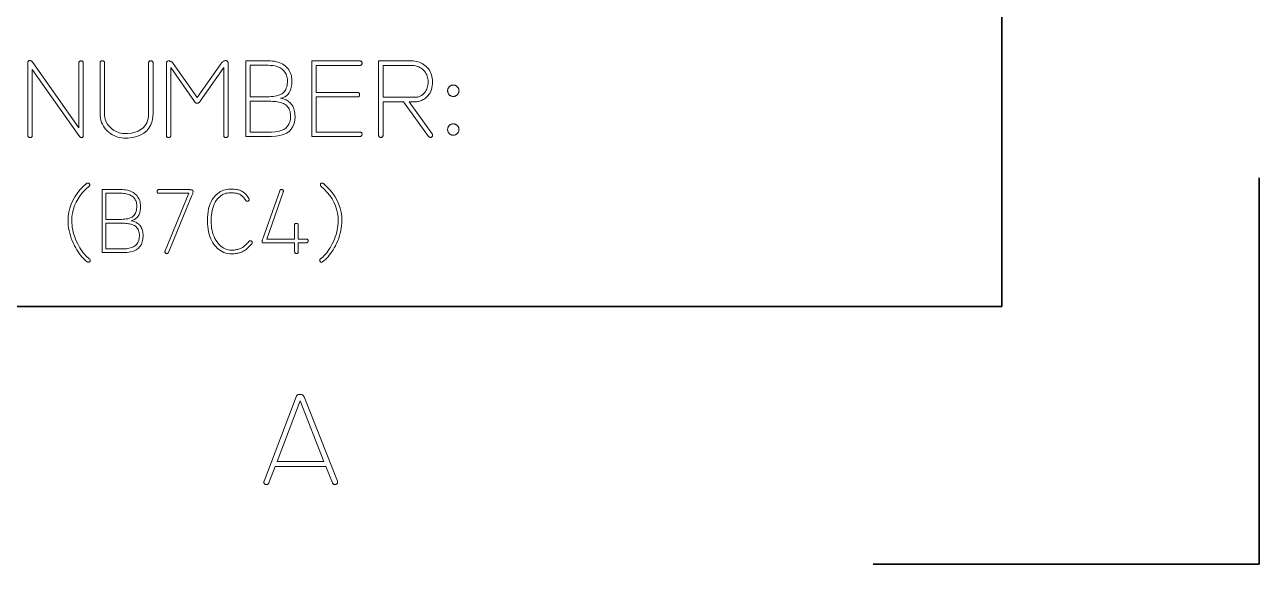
# Model space of a CAD drawing. Extents: x 0 to 297, y 0 to 210.
# Drawn here: x 249.05 to 297, y 0 to 20.94 of the extents above; entities that cross this region are included whole.
import ezdxf

# ---------------------------------------------------------------- set-up
doc = ezdxf.new("R2010")
doc.units = 0

msp = doc.modelspace()

# ---------------------------------------------------------------- linework, layer by layer
at = {"color": 7, "lineweight": 35}
for p, q in [((287, 10), (287, 200)), ((287, 60), (287, 10)), ((10, 10), (287, 10)), ((146.5, 10), (287, 10))]:
    msp.add_line(p, q, dxfattribs=at)
at = {"color": 7, "lineweight": 35, "ltscale": 0.375}
for q in [(297, 15), (282, 0)]:
    msp.add_line((297, 0), q, dxfattribs=at)
at = {"color": 7, "lineweight": 13}
for points in [[(251.325, 16.639), (251.324, 16.624), (251.322, 16.61), (251.319, 16.599), (251.315, 16.589), (251.31, 16.58), (251.303, 16.573), (251.295, 16.568), (251.286, 16.564), (251.276, 16.561), (251.264, 16.561), (251.252, 16.561), (251.24, 16.564), (251.228, 16.568), (251.217, 16.573), (251.206, 16.58), (251.194, 16.589), (251.183, 16.599), (251.173, 16.61), (251.162, 16.624), (251.152, 16.639), (249.346, 19.206), (249.346, 16.652), (249.345, 16.635), (249.343, 16.62), (249.339, 16.607), (249.332, 16.596), (249.325, 16.587), (249.315, 16.579), (249.304, 16.573), (249.291, 16.568), (249.276, 16.566), (249.26, 16.565), (249.243, 16.566), (249.229, 16.568), (249.216, 16.573), (249.204, 16.579), (249.195, 16.587), (249.187, 16.596), (249.181, 16.607), (249.177, 16.62), (249.174, 16.635), (249.173, 16.652), (249.173, 19.47), (249.174, 19.485), (249.176, 19.498), (249.179, 19.509), (249.184, 19.52), (249.19, 19.528), (249.198, 19.535), (249.207, 19.541), (249.217, 19.545), (249.229, 19.547), (249.242, 19.548), (249.257, 19.547), (249.271, 19.545), (249.285, 19.541), (249.298, 19.535), (249.311, 19.528), (249.323, 19.52), (249.335, 19.509), (249.346, 19.498), (249.357, 19.485), (249.368, 19.47), (251.152, 16.937), (251.152, 19.448), (251.152, 19.465), (251.155, 19.479), (251.159, 19.492), (251.165, 19.503), (251.173, 19.513), (251.183, 19.521), (251.194, 19.527), (251.207, 19.531), (251.222, 19.534), (251.238, 19.535), (251.255, 19.534), (251.269, 19.531), (251.282, 19.527), (251.294, 19.521), (251.303, 19.513), (251.311, 19.503), (251.317, 19.492), (251.321, 19.479), (251.324, 19.465), (251.325, 19.448)], [(254.035, 17.526), (254.025, 17.352), (253.995, 17.194), (253.947, 17.054), (253.878, 16.93), (253.79, 16.824), (253.682, 16.734), (253.555, 16.661), (253.408, 16.605), (253.242, 16.566), (253.056, 16.543), (252.976, 16.54), (252.897, 16.542), (252.82, 16.55), (252.745, 16.563), (252.672, 16.581), (252.601, 16.605), (252.531, 16.635), (252.463, 16.669), (252.397, 16.71), (252.333, 16.755), (252.266, 16.811), (252.206, 16.871), (252.152, 16.935), (252.106, 17.003), (252.067, 17.075), (252.035, 17.151), (252.01, 17.231), (251.993, 17.315), (251.982, 17.403), (251.978, 17.496), (251.978, 19.452), (251.979, 19.469), (251.982, 19.484), (251.986, 19.497), (251.992, 19.508), (252, 19.517), (252.01, 19.525), (252.021, 19.531), (252.034, 19.535), (252.048, 19.538), (252.065, 19.539), (252.081, 19.538), (252.096, 19.535), (252.109, 19.531), (252.12, 19.525), (252.13, 19.517), (252.138, 19.508), (252.144, 19.497), (252.148, 19.484), (252.151, 19.469), (252.152, 19.452), (252.152, 17.496), (252.154, 17.42), (252.163, 17.348), (252.178, 17.279), (252.199, 17.214), (252.225, 17.152), (252.257, 17.093), (252.296, 17.037), (252.34, 16.985), (252.39, 16.935), (252.446, 16.89), (252.499, 16.853), (252.553, 16.82), (252.609, 16.792), (252.666, 16.768), (252.725, 16.749), (252.786, 16.734), (252.848, 16.723), (252.911, 16.716), (252.977, 16.714), (253.043, 16.716), (253.199, 16.734), (253.338, 16.765), (253.461, 16.811), (253.567, 16.871), (253.657, 16.945), (253.731, 17.033), (253.788, 17.135), (253.829, 17.251), (253.853, 17.382), (253.861, 17.526), (253.861, 19.452), (253.862, 19.469), (253.865, 19.484), (253.869, 19.497), (253.875, 19.508), (253.883, 19.517), (253.893, 19.525), (253.904, 19.531), (253.917, 19.535), (253.932, 19.538), (253.948, 19.539), (253.965, 19.538), (253.979, 19.535), (253.992, 19.531), (254.003, 19.525), (254.013, 19.517), (254.021, 19.508), (254.027, 19.497), (254.031, 19.484), (254.034, 19.469), (254.035, 19.452)], [(256.952, 16.652), (256.952, 16.635), (256.949, 16.62), (256.945, 16.607), (256.939, 16.596), (256.931, 16.587), (256.921, 16.579), (256.91, 16.573), (256.897, 16.568), (256.882, 16.566), (256.866, 16.565), (256.849, 16.566), (256.835, 16.568), (256.822, 16.573), (256.81, 16.579), (256.801, 16.587), (256.793, 16.596), (256.787, 16.607), (256.783, 16.62), (256.78, 16.635), (256.779, 16.652), (256.779, 19.279), (255.861, 17.968), (255.851, 17.953), (255.84, 17.939), (255.83, 17.928), (255.819, 17.918), (255.807, 17.909), (255.796, 17.902), (255.785, 17.897), (255.773, 17.893), (255.761, 17.89), (255.749, 17.89), (255.738, 17.89), (255.727, 17.892), (255.716, 17.896), (255.705, 17.901), (255.695, 17.907), (255.685, 17.915), (255.674, 17.924), (255.664, 17.934), (255.655, 17.946), (255.645, 17.959), (254.727, 19.275), (254.727, 16.652), (254.726, 16.635), (254.724, 16.62), (254.719, 16.607), (254.713, 16.596), (254.706, 16.587), (254.696, 16.579), (254.685, 16.573), (254.672, 16.568), (254.657, 16.566), (254.641, 16.565), (254.624, 16.566), (254.61, 16.568), (254.597, 16.573), (254.585, 16.579), (254.576, 16.587), (254.568, 16.596), (254.562, 16.607), (254.558, 16.62), (254.555, 16.635), (254.554, 16.652), (254.554, 19.435), (254.555, 19.454), (254.558, 19.471), (254.563, 19.486), (254.569, 19.499), (254.578, 19.51), (254.588, 19.519), (254.601, 19.526), (254.615, 19.531), (254.631, 19.534), (254.649, 19.535), (254.67, 19.534), (254.69, 19.531), (254.709, 19.526), (254.727, 19.519), (254.745, 19.51), (254.762, 19.499), (254.778, 19.486), (254.793, 19.471), (254.808, 19.454), (254.823, 19.435), (255.753, 18.115), (256.68, 19.435), (256.695, 19.456), (256.712, 19.476), (256.728, 19.492), (256.745, 19.507), (256.762, 19.519), (256.779, 19.53), (256.797, 19.537), (256.815, 19.543), (256.834, 19.546), (256.853, 19.548), (256.872, 19.546), (256.889, 19.543), (256.904, 19.537), (256.917, 19.53), (256.927, 19.519), (256.936, 19.507), (256.943, 19.492), (256.948, 19.476), (256.951, 19.456), (256.952, 19.435)], [(259.55, 17.383), (259.541, 17.235), (259.513, 17.103), (259.467, 16.986), (259.403, 16.884), (259.32, 16.799), (259.219, 16.729), (259.1, 16.674), (258.962, 16.635), (258.806, 16.612), (258.632, 16.604), (257.636, 16.604), (257.636, 19.539), (258.511, 19.539), (258.595, 19.537), (258.675, 19.531), (258.751, 19.52), (258.824, 19.505), (258.893, 19.486), (258.959, 19.463), (259.021, 19.436), (259.079, 19.405), (259.133, 19.369), (259.184, 19.329), (259.23, 19.286), (259.272, 19.239), (259.309, 19.19), (259.341, 19.139), (259.367, 19.084), (259.389, 19.026), (259.407, 18.966), (259.419, 18.903), (259.426, 18.837), (259.429, 18.768), (259.424, 18.654), (259.411, 18.55), (259.389, 18.456), (259.359, 18.372), (259.319, 18.299), (259.271, 18.235), (259.214, 18.182), (259.149, 18.139), (259.074, 18.107), (258.991, 18.084), (259.038, 18.076), (259.083, 18.066), (259.126, 18.053), (259.167, 18.038), (259.206, 18.021), (259.243, 18.001), (259.278, 17.979), (259.311, 17.954), (259.343, 17.927), (259.372, 17.898), (259.406, 17.86), (259.436, 17.818), (259.463, 17.774), (259.486, 17.726), (259.505, 17.676), (259.521, 17.623), (259.534, 17.568), (259.543, 17.509), (259.548, 17.447)], [(259.255, 18.773), (259.253, 18.828), (259.247, 18.88), (259.237, 18.93), (259.224, 18.978), (259.206, 19.023), (259.184, 19.065), (259.158, 19.105), (259.128, 19.143), (259.094, 19.178), (259.056, 19.21), (259.015, 19.24), (258.971, 19.266), (258.924, 19.289), (258.873, 19.31), (258.82, 19.327), (258.764, 19.341), (258.705, 19.352), (258.643, 19.36), (258.579, 19.364), (258.511, 19.366), (257.81, 19.366), (257.81, 18.145), (258.463, 18.145), (258.546, 18.146), (258.625, 18.151), (258.698, 18.158), (258.767, 18.168), (258.83, 18.18), (258.889, 18.196), (258.942, 18.214), (258.991, 18.235), (259.035, 18.259), (259.074, 18.286), (259.108, 18.316), (259.139, 18.35), (259.166, 18.389), (259.19, 18.431), (259.21, 18.478), (259.226, 18.529), (259.239, 18.583), (259.248, 18.642), (259.254, 18.706)], [(262.065, 16.604), (260.203, 16.604), (260.203, 19.535), (262.065, 19.535), (262.081, 19.534), (262.096, 19.531), (262.109, 19.527), (262.12, 19.521), (262.13, 19.513), (262.138, 19.503), (262.144, 19.492), (262.148, 19.479), (262.151, 19.465), (262.152, 19.448), (262.151, 19.432), (262.148, 19.417), (262.144, 19.404), (262.138, 19.393), (262.13, 19.383), (262.12, 19.375), (262.109, 19.369), (262.096, 19.365), (262.081, 19.362), (262.065, 19.361), (260.377, 19.361), (260.377, 18.31), (261.97, 18.31), (261.986, 18.309), (262.001, 18.306), (262.014, 18.302), (262.025, 18.296), (262.035, 18.288), (262.042, 18.278), (262.048, 18.267), (262.053, 18.254), (262.055, 18.239), (262.056, 18.223), (262.055, 18.206), (262.053, 18.192), (262.048, 18.179), (262.042, 18.168), (262.035, 18.158), (262.025, 18.15), (262.014, 18.144), (262.001, 18.14), (261.986, 18.137), (261.97, 18.136), (260.377, 18.136), (260.377, 16.777), (262.065, 16.777), (262.081, 16.776), (262.096, 16.774), (262.109, 16.769), (262.12, 16.763), (262.13, 16.755), (262.138, 16.746), (262.144, 16.735), (262.148, 16.722), (262.151, 16.707), (262.152, 16.69), (262.151, 16.674), (262.148, 16.659), (262.144, 16.646), (262.138, 16.635), (262.13, 16.626), (262.12, 16.618), (262.109, 16.612), (262.096, 16.607), (262.081, 16.605)], [(264.892, 18.725), (264.889, 18.643), (264.881, 18.565), (264.867, 18.492), (264.847, 18.422), (264.823, 18.357), (264.792, 18.296), (264.756, 18.239), (264.714, 18.186), (264.667, 18.138), (264.615, 18.093), (264.577, 18.066), (264.539, 18.042), (264.501, 18.02), (264.464, 18.002), (264.426, 17.986), (264.389, 17.973), (264.352, 17.963), (264.315, 17.956), (264.279, 17.952), (264.242, 17.95), (263.983, 17.95), (264.874, 16.708), (264.878, 16.703), (264.881, 16.697), (264.883, 16.692), (264.886, 16.687), (264.887, 16.682), (264.889, 16.677), (264.89, 16.671), (264.891, 16.666), (264.892, 16.661), (264.892, 16.656), (264.891, 16.639), (264.888, 16.625), (264.884, 16.612), (264.877, 16.6), (264.869, 16.591), (264.859, 16.583), (264.847, 16.577), (264.834, 16.573), (264.818, 16.57), (264.801, 16.569), (264.793, 16.57), (264.786, 16.571), (264.779, 16.572), (264.772, 16.575), (264.765, 16.578), (264.759, 16.582), (264.753, 16.586), (264.747, 16.591), (264.741, 16.597), (264.736, 16.604), (263.762, 17.95), (262.97, 17.95), (262.97, 16.656), (262.969, 16.639), (262.966, 16.625), (262.962, 16.612), (262.956, 16.6), (262.948, 16.591), (262.939, 16.583), (262.927, 16.577), (262.914, 16.573), (262.9, 16.57), (262.883, 16.569), (262.867, 16.57), (262.852, 16.573), (262.839, 16.577), (262.828, 16.583), (262.818, 16.591), (262.81, 16.6), (262.804, 16.612), (262.8, 16.625), (262.797, 16.639), (262.797, 16.656), (262.797, 19.535), (264.069, 19.535), (264.136, 19.533), (264.2, 19.526), (264.263, 19.516), (264.323, 19.501), (264.381, 19.482), (264.437, 19.458), (264.491, 19.431), (264.543, 19.399), (264.593, 19.363), (264.641, 19.323), (264.688, 19.275), (264.731, 19.225), (264.769, 19.172), (264.801, 19.117), (264.829, 19.058), (264.852, 18.997), (264.869, 18.933), (264.882, 18.867), (264.889, 18.797)], [(264.719, 18.725), (264.717, 18.783), (264.711, 18.838), (264.701, 18.891), (264.687, 18.942), (264.669, 18.99), (264.647, 19.036), (264.621, 19.08), (264.591, 19.121), (264.557, 19.16), (264.519, 19.197), (264.482, 19.228), (264.443, 19.256), (264.403, 19.281), (264.36, 19.302), (264.316, 19.32), (264.27, 19.335), (264.223, 19.347), (264.173, 19.355), (264.122, 19.36), (264.069, 19.361), (262.974, 19.361), (262.97, 18.123), (264.242, 18.123), (264.269, 18.125), (264.296, 18.128), (264.323, 18.134), (264.35, 18.141), (264.378, 18.152), (264.405, 18.164), (264.432, 18.179), (264.46, 18.195), (264.487, 18.215), (264.515, 18.236), (264.554, 18.271), (264.588, 18.31), (264.619, 18.351), (264.645, 18.395), (264.668, 18.443), (264.686, 18.493), (264.7, 18.547), (264.71, 18.603), (264.717, 18.663)], [(265.918, 18.379), (265.917, 18.361), (265.915, 18.343), (265.912, 18.327), (265.907, 18.31), (265.902, 18.294), (265.894, 18.279), (265.886, 18.264), (265.876, 18.25), (265.865, 18.236), (265.853, 18.223), (265.84, 18.211), (265.826, 18.2), (265.812, 18.19), (265.797, 18.181), (265.781, 18.174), (265.766, 18.168), (265.749, 18.164), (265.732, 18.161), (265.715, 18.159), (265.697, 18.158), (265.679, 18.159), (265.662, 18.161), (265.645, 18.164), (265.628, 18.168), (265.613, 18.174), (265.597, 18.181), (265.582, 18.19), (265.568, 18.2), (265.554, 18.211), (265.541, 18.223), (265.529, 18.236), (265.518, 18.25), (265.508, 18.264), (265.5, 18.279), (265.492, 18.294), (265.487, 18.31), (265.482, 18.327), (265.479, 18.343), (265.477, 18.361), (265.476, 18.379), (265.477, 18.397), (265.479, 18.414), (265.482, 18.431), (265.487, 18.447), (265.492, 18.463), (265.5, 18.479), (265.508, 18.493), (265.518, 18.508), (265.529, 18.521), (265.541, 18.535), (265.554, 18.547), (265.568, 18.558), (265.582, 18.568), (265.597, 18.576), (265.613, 18.583), (265.628, 18.589), (265.645, 18.594), (265.662, 18.597), (265.679, 18.599), (265.697, 18.6), (265.715, 18.599), (265.732, 18.597), (265.749, 18.594), (265.766, 18.589), (265.781, 18.583), (265.797, 18.576), (265.812, 18.568), (265.826, 18.558), (265.84, 18.547), (265.853, 18.535), (265.865, 18.521), (265.876, 18.508), (265.886, 18.493), (265.894, 18.479), (265.902, 18.463), (265.907, 18.447), (265.912, 18.431), (265.915, 18.414), (265.917, 18.397)], [(259.377, 17.392), (259.374, 17.456), (259.367, 17.516), (259.356, 17.572), (259.339, 17.625), (259.318, 17.673), (259.292, 17.718), (259.262, 17.759), (259.227, 17.796), (259.187, 17.83), (259.143, 17.859), (259.106, 17.879), (259.065, 17.897), (259.02, 17.913), (258.972, 17.926), (258.921, 17.938), (258.866, 17.948), (258.807, 17.956), (258.745, 17.962), (258.68, 17.966), (258.61, 17.968), (258.503, 17.968), (258.402, 17.969), (258.307, 17.97), (258.218, 17.97), (258.135, 17.971), (258.058, 17.971), (257.987, 17.971), (257.922, 17.972), (257.863, 17.972), (257.81, 17.972), (257.81, 16.777), (258.632, 16.777), (258.773, 16.783), (258.9, 16.802), (259.012, 16.832), (259.109, 16.875), (259.19, 16.931), (259.257, 16.998), (259.31, 17.078), (259.347, 17.17), (259.369, 17.275)], [(265.918, 16.872), (265.917, 16.854), (265.915, 16.837), (265.912, 16.82), (265.907, 16.804), (265.902, 16.788), (265.894, 16.773), (265.886, 16.758), (265.876, 16.743), (265.865, 16.73), (265.853, 16.716), (265.84, 16.704), (265.826, 16.693), (265.812, 16.683), (265.797, 16.675), (265.781, 16.668), (265.766, 16.662), (265.749, 16.657), (265.732, 16.654), (265.715, 16.652), (265.697, 16.652), (265.679, 16.652), (265.662, 16.654), (265.645, 16.657), (265.628, 16.662), (265.613, 16.668), (265.597, 16.675), (265.582, 16.683), (265.568, 16.693), (265.554, 16.704), (265.541, 16.716), (265.529, 16.73), (265.518, 16.743), (265.508, 16.758), (265.5, 16.773), (265.492, 16.788), (265.487, 16.804), (265.482, 16.82), (265.479, 16.837), (265.477, 16.854), (265.476, 16.872), (265.477, 16.89), (265.479, 16.908), (265.482, 16.925), (265.487, 16.941), (265.492, 16.957), (265.5, 16.972), (265.508, 16.987), (265.518, 17.001), (265.529, 17.015), (265.541, 17.028), (265.554, 17.04), (265.568, 17.052), (265.582, 17.061), (265.597, 17.07), (265.613, 17.077), (265.628, 17.083), (265.645, 17.087), (265.662, 17.09), (265.679, 17.092), (265.697, 17.093), (265.715, 17.092), (265.732, 17.09), (265.749, 17.087), (265.766, 17.083), (265.781, 17.077), (265.797, 17.07), (265.812, 17.061), (265.826, 17.052), (265.84, 17.04), (265.853, 17.028), (265.865, 17.015), (265.876, 17.001), (265.886, 16.987), (265.894, 16.972), (265.902, 16.957), (265.907, 16.941), (265.912, 16.925), (265.915, 16.908), (265.917, 16.89)], [(251.561, 11.857), (251.567, 11.853), (251.573, 11.848), (251.578, 11.843), (251.582, 11.838), (251.586, 11.832), (251.589, 11.826), (251.591, 11.82), (251.592, 11.813), (251.593, 11.806), (251.594, 11.799), (251.593, 11.786), (251.591, 11.773), (251.587, 11.763), (251.582, 11.753), (251.575, 11.745), (251.567, 11.739), (251.557, 11.734), (251.545, 11.73), (251.532, 11.728), (251.518, 11.727), (251.514, 11.727), (251.509, 11.728), (251.505, 11.729), (251.501, 11.73), (251.496, 11.731), (251.492, 11.732), (251.488, 11.734), (251.483, 11.737), (251.479, 11.739), (251.475, 11.742), (251.422, 11.783), (251.37, 11.829), (251.319, 11.879), (251.269, 11.934), (251.22, 11.994), (251.171, 12.059), (251.124, 12.128), (251.078, 12.201), (251.032, 12.279), (250.988, 12.362), (250.94, 12.46), (250.897, 12.558), (250.859, 12.656), (250.826, 12.754), (250.798, 12.851), (250.776, 12.948), (250.758, 13.046), (250.745, 13.143), (250.738, 13.239), (250.735, 13.336), (250.742, 13.502), (250.764, 13.663), (250.8, 13.819), (250.851, 13.971), (250.916, 14.117), (250.995, 14.259), (251.089, 14.396), (251.197, 14.529), (251.32, 14.656), (251.457, 14.779), (251.461, 14.783), (251.466, 14.786), (251.47, 14.788), (251.475, 14.791), (251.479, 14.793), (251.484, 14.794), (251.489, 14.796), (251.494, 14.797), (251.499, 14.797), (251.504, 14.797), (251.517, 14.797), (251.53, 14.794), (251.54, 14.79), (251.55, 14.785), (251.558, 14.778), (251.564, 14.77), (251.569, 14.76), (251.573, 14.749), (251.575, 14.736), (251.576, 14.722), (251.576, 14.716), (251.575, 14.71), (251.573, 14.705), (251.572, 14.7), (251.569, 14.694), (251.567, 14.689), (251.563, 14.685), (251.56, 14.68), (251.555, 14.675), (251.551, 14.671), (251.423, 14.556), (251.309, 14.437), (251.208, 14.314), (251.121, 14.187), (251.047, 14.055), (250.987, 13.919), (250.94, 13.779), (250.906, 13.634), (250.886, 13.486), (250.88, 13.333), (250.882, 13.244), (250.889, 13.155), (250.9, 13.065), (250.916, 12.976), (250.937, 12.886), (250.963, 12.796), (250.993, 12.706), (251.027, 12.616), (251.067, 12.525), (251.11, 12.434), (251.151, 12.357), (251.193, 12.284), (251.236, 12.216), (251.28, 12.152), (251.324, 12.092), (251.37, 12.036), (251.416, 11.985), (251.464, 11.938), (251.512, 11.895)], [(253.65, 12.748), (253.642, 12.625), (253.619, 12.514), (253.581, 12.417), (253.528, 12.333), (253.459, 12.261), (253.375, 12.203), (253.275, 12.157), (253.161, 12.125), (253.031, 12.105), (252.885, 12.099), (252.056, 12.099), (252.056, 14.545), (252.784, 14.545), (252.854, 14.543), (252.921, 14.538), (252.985, 14.529), (253.045, 14.517), (253.103, 14.501), (253.158, 14.482), (253.209, 14.459), (253.258, 14.433), (253.303, 14.403), (253.345, 14.37), (253.384, 14.334), (253.419, 14.295), (253.449, 14.254), (253.476, 14.211), (253.498, 14.165), (253.516, 14.118), (253.531, 14.067), (253.541, 14.015), (253.547, 13.96), (253.549, 13.903), (253.545, 13.807), (253.534, 13.72), (253.516, 13.642), (253.491, 13.572), (253.458, 13.511), (253.418, 13.458), (253.371, 13.414), (253.316, 13.378), (253.254, 13.351), (253.185, 13.333), (253.224, 13.326), (253.261, 13.317), (253.297, 13.307), (253.331, 13.294), (253.363, 13.279), (253.394, 13.263), (253.424, 13.244), (253.451, 13.224), (253.478, 13.202), (253.502, 13.177), (253.53, 13.145), (253.555, 13.111), (253.578, 13.074), (253.597, 13.034), (253.613, 12.993), (253.626, 12.948), (253.637, 12.902), (253.644, 12.853), (253.649, 12.802)], [(253.405, 13.906), (253.403, 13.952), (253.398, 13.996), (253.39, 14.037), (253.378, 14.077), (253.363, 14.115), (253.345, 14.15), (253.323, 14.183), (253.299, 14.214), (253.27, 14.244), (253.239, 14.271), (253.204, 14.295), (253.168, 14.317), (253.128, 14.337), (253.086, 14.354), (253.042, 14.368), (252.996, 14.38), (252.946, 14.389), (252.895, 14.395), (252.841, 14.399), (252.784, 14.4), (252.2, 14.4), (252.2, 13.383), (252.745, 13.383), (252.814, 13.384), (252.879, 13.388), (252.94, 13.394), (252.997, 13.402), (253.05, 13.412), (253.099, 13.425), (253.144, 13.441), (253.184, 13.458), (253.221, 13.478), (253.253, 13.5), (253.282, 13.526), (253.308, 13.554), (253.331, 13.586), (253.35, 13.622), (253.367, 13.66), (253.381, 13.703), (253.391, 13.748), (253.399, 13.798), (253.403, 13.85)], [(255.584, 14.498), (255.587, 14.489), (255.589, 14.478), (255.59, 14.465), (255.588, 14.449), (255.585, 14.432), (255.581, 14.413), (255.575, 14.391), (255.568, 14.367), (255.558, 14.342), (255.548, 14.314), (254.631, 12.106), (254.627, 12.098), (254.623, 12.09), (254.618, 12.084), (254.613, 12.078), (254.607, 12.074), (254.601, 12.07), (254.594, 12.067), (254.586, 12.065), (254.578, 12.063), (254.57, 12.063), (254.556, 12.063), (254.543, 12.066), (254.531, 12.069), (254.521, 12.074), (254.513, 12.081), (254.506, 12.089), (254.501, 12.098), (254.497, 12.109), (254.495, 12.121), (254.494, 12.135), (254.494, 12.138), (254.495, 12.141), (254.495, 12.144), (254.495, 12.146), (254.496, 12.149), (254.497, 12.152), (254.498, 12.155), (254.499, 12.158), (254.5, 12.161), (254.501, 12.164), (255.425, 14.397), (254.263, 14.397), (254.25, 14.398), (254.237, 14.4), (254.227, 14.403), (254.217, 14.408), (254.209, 14.415), (254.203, 14.423), (254.198, 14.432), (254.194, 14.443), (254.192, 14.455), (254.191, 14.469), (254.192, 14.483), (254.194, 14.495), (254.198, 14.506), (254.203, 14.515), (254.209, 14.523), (254.217, 14.53), (254.227, 14.535), (254.237, 14.538), (254.25, 14.54), (254.263, 14.541), (255.378, 14.541), (255.404, 14.541), (255.428, 14.541), (255.449, 14.54), (255.469, 14.539), (255.487, 14.538), (255.503, 14.537), (255.517, 14.536), (255.529, 14.534), (255.539, 14.532), (255.548, 14.53), (255.552, 14.529), (255.556, 14.528), (255.56, 14.526), (255.564, 14.523), (255.567, 14.52), (255.571, 14.517), (255.574, 14.513), (255.578, 14.508), (255.581, 14.503)], [(257.867, 12.438), (257.831, 12.395), (257.795, 12.355), (257.759, 12.318), (257.722, 12.283), (257.686, 12.251), (257.65, 12.222), (257.613, 12.195), (257.576, 12.171), (257.54, 12.15), (257.503, 12.131), (257.469, 12.116), (257.433, 12.101), (257.396, 12.089), (257.358, 12.078), (257.318, 12.069), (257.276, 12.062), (257.233, 12.056), (257.189, 12.052), (257.143, 12.049), (257.095, 12.048), (257.014, 12.052), (256.935, 12.062), (256.86, 12.08), (256.787, 12.105), (256.717, 12.136), (256.651, 12.175), (256.587, 12.221), (256.526, 12.273), (256.468, 12.333), (256.413, 12.4), (256.363, 12.473), (256.317, 12.55), (256.277, 12.632), (256.243, 12.718), (256.213, 12.809), (256.189, 12.905), (256.171, 13.005), (256.157, 13.109), (256.149, 13.219), (256.146, 13.333), (256.149, 13.457), (256.158, 13.574), (256.173, 13.686), (256.194, 13.791), (256.221, 13.891), (256.254, 13.984), (256.293, 14.071), (256.338, 14.152), (256.389, 14.227), (256.446, 14.296), (256.496, 14.347), (256.548, 14.392), (256.602, 14.432), (256.658, 14.467), (256.716, 14.496), (256.777, 14.52), (256.839, 14.539), (256.903, 14.552), (256.969, 14.56), (257.038, 14.563), (257.091, 14.562), (257.142, 14.56), (257.191, 14.556), (257.237, 14.551), (257.281, 14.545), (257.322, 14.537), (257.361, 14.527), (257.398, 14.517), (257.432, 14.504), (257.463, 14.491), (257.497, 14.473), (257.529, 14.452), (257.561, 14.429), (257.591, 14.403), (257.621, 14.375), (257.65, 14.344), (257.678, 14.311), (257.704, 14.275), (257.73, 14.236), (257.755, 14.195), (257.757, 14.191), (257.759, 14.188), (257.761, 14.184), (257.762, 14.18), (257.764, 14.177), (257.764, 14.173), (257.765, 14.17), (257.766, 14.166), (257.766, 14.162), (257.766, 14.159), (257.765, 14.145), (257.763, 14.133), (257.759, 14.122), (257.754, 14.113), (257.747, 14.105), (257.739, 14.098), (257.729, 14.093), (257.718, 14.089), (257.705, 14.087), (257.69, 14.087), (257.683, 14.087), (257.677, 14.088), (257.67, 14.09), (257.664, 14.092), (257.658, 14.096), (257.652, 14.1), (257.647, 14.104), (257.642, 14.11), (257.637, 14.116), (257.633, 14.123), (257.612, 14.156), (257.591, 14.186), (257.568, 14.215), (257.545, 14.242), (257.521, 14.267), (257.496, 14.29), (257.47, 14.311), (257.443, 14.329), (257.416, 14.346), (257.387, 14.361), (257.361, 14.372), (257.333, 14.382), (257.303, 14.39), (257.271, 14.398), (257.237, 14.404), (257.201, 14.409), (257.163, 14.413), (257.123, 14.416), (257.081, 14.418), (257.038, 14.418), (256.979, 14.416), (256.923, 14.409), (256.868, 14.397), (256.816, 14.38), (256.765, 14.359), (256.716, 14.333), (256.669, 14.302), (256.624, 14.266), (256.581, 14.226), (256.54, 14.18), (256.492, 14.119), (256.45, 14.053), (256.413, 13.981), (256.38, 13.904), (256.353, 13.822), (256.331, 13.735), (256.313, 13.642), (256.301, 13.544), (256.293, 13.441), (256.291, 13.333), (256.293, 13.233), (256.3, 13.138), (256.312, 13.046), (256.328, 12.959), (256.348, 12.874), (256.374, 12.794), (256.404, 12.717), (256.439, 12.645), (256.478, 12.575), (256.522, 12.51), (256.569, 12.45), (256.619, 12.396), (256.671, 12.348), (256.725, 12.307), (256.782, 12.272), (256.842, 12.243), (256.903, 12.221), (256.967, 12.205), (257.034, 12.196), (257.102, 12.193), (257.142, 12.193), (257.181, 12.196), (257.219, 12.199), (257.256, 12.204), (257.291, 12.211), (257.326, 12.219), (257.36, 12.229), (257.392, 12.24), (257.424, 12.253), (257.454, 12.267), (257.484, 12.283), (257.514, 12.301), (257.544, 12.322), (257.575, 12.345), (257.605, 12.37), (257.636, 12.398), (257.666, 12.428), (257.697, 12.46), (257.728, 12.495), (257.759, 12.532), (257.763, 12.537), (257.768, 12.541), (257.773, 12.545), (257.777, 12.548), (257.782, 12.551), (257.788, 12.553), (257.793, 12.555), (257.798, 12.556), (257.804, 12.557), (257.81, 12.557), (257.824, 12.556), (257.837, 12.554), (257.848, 12.551), (257.858, 12.545), (257.866, 12.539), (257.873, 12.531), (257.878, 12.522), (257.882, 12.511), (257.885, 12.499), (257.885, 12.485), (257.885, 12.48), (257.885, 12.475), (257.884, 12.47), (257.882, 12.465), (257.881, 12.46), (257.879, 12.456), (257.876, 12.451), (257.874, 12.447), (257.871, 12.442)], [(259.985, 12.478), (259.678, 12.478), (259.678, 12.135), (259.677, 12.121), (259.675, 12.109), (259.672, 12.098), (259.667, 12.089), (259.66, 12.081), (259.652, 12.074), (259.643, 12.069), (259.632, 12.066), (259.62, 12.063), (259.606, 12.063), (259.592, 12.063), (259.58, 12.066), (259.569, 12.069), (259.56, 12.074), (259.552, 12.081), (259.545, 12.089), (259.54, 12.098), (259.537, 12.109), (259.535, 12.121), (259.534, 12.135), (259.534, 12.478), (258.311, 12.478), (258.303, 12.478), (258.297, 12.479), (258.291, 12.482), (258.286, 12.485), (258.281, 12.488), (258.278, 12.493), (258.275, 12.499), (258.273, 12.505), (258.272, 12.513), (258.271, 12.521), (258.272, 12.529), (258.273, 12.538), (258.275, 12.549), (258.278, 12.562), (258.281, 12.576), (258.286, 12.591), (258.291, 12.609), (258.297, 12.627), (258.303, 12.647), (258.311, 12.669), (258.957, 14.498), (258.961, 14.507), (258.965, 14.515), (258.97, 14.522), (258.976, 14.528), (258.982, 14.533), (258.989, 14.537), (258.996, 14.541), (259.004, 14.543), (259.013, 14.544), (259.022, 14.545), (259.036, 14.544), (259.049, 14.542), (259.06, 14.538), (259.07, 14.533), (259.078, 14.527), (259.085, 14.519), (259.091, 14.509), (259.094, 14.499), (259.097, 14.486), (259.097, 14.473), (259.097, 14.47), (259.097, 14.468), (259.097, 14.466), (259.097, 14.463), (259.096, 14.461), (259.096, 14.458), (259.096, 14.456), (259.095, 14.453), (259.094, 14.45), (259.094, 14.447), (258.455, 12.622), (259.53, 12.622), (259.53, 13.159), (259.531, 13.173), (259.533, 13.185), (259.537, 13.196), (259.542, 13.206), (259.548, 13.214), (259.556, 13.22), (259.566, 13.225), (259.576, 13.229), (259.589, 13.231), (259.602, 13.232), (259.616, 13.231), (259.628, 13.229), (259.639, 13.225), (259.649, 13.22), (259.657, 13.214), (259.663, 13.206), (259.668, 13.196), (259.672, 13.185), (259.674, 13.173), (259.675, 13.159), (259.675, 12.622), (259.985, 12.622), (259.999, 12.621), (260.011, 12.619), (260.022, 12.615), (260.031, 12.61), (260.039, 12.604), (260.045, 12.596), (260.051, 12.587), (260.054, 12.576), (260.056, 12.563), (260.057, 12.55), (260.056, 12.536), (260.054, 12.524), (260.051, 12.513), (260.045, 12.504), (260.039, 12.496), (260.031, 12.489), (260.022, 12.484), (260.011, 12.481), (259.999, 12.478)], [(261.37, 13.336), (261.368, 13.239), (261.36, 13.141), (261.347, 13.044), (261.33, 12.947), (261.307, 12.849), (261.279, 12.752), (261.246, 12.654), (261.209, 12.557), (261.166, 12.46), (261.118, 12.362), (261.072, 12.279), (261.026, 12.2), (260.979, 12.126), (260.931, 12.057), (260.881, 11.992), (260.831, 11.933), (260.78, 11.878), (260.727, 11.828), (260.674, 11.782), (260.62, 11.742), (260.616, 11.739), (260.612, 11.737), (260.609, 11.734), (260.605, 11.732), (260.601, 11.731), (260.597, 11.73), (260.593, 11.729), (260.589, 11.728), (260.584, 11.727), (260.58, 11.727), (260.566, 11.728), (260.554, 11.73), (260.543, 11.734), (260.534, 11.739), (260.526, 11.745), (260.519, 11.753), (260.514, 11.763), (260.511, 11.773), (260.509, 11.786), (260.508, 11.799), (260.508, 11.806), (260.509, 11.813), (260.511, 11.82), (260.513, 11.826), (260.516, 11.832), (260.52, 11.838), (260.524, 11.843), (260.529, 11.848), (260.534, 11.853), (260.54, 11.857), (260.59, 11.895), (260.639, 11.938), (260.687, 11.985), (260.734, 12.036), (260.78, 12.092), (260.825, 12.152), (260.869, 12.216), (260.912, 12.284), (260.954, 12.357), (260.995, 12.434), (261.039, 12.524), (261.078, 12.615), (261.113, 12.705), (261.143, 12.795), (261.168, 12.884), (261.189, 12.974), (261.205, 13.064), (261.217, 13.154), (261.224, 13.243), (261.226, 13.333), (261.219, 13.484), (261.199, 13.632), (261.166, 13.776), (261.119, 13.916), (261.059, 14.051), (260.986, 14.183), (260.899, 14.311), (260.799, 14.435), (260.685, 14.555), (260.558, 14.671), (260.554, 14.675), (260.549, 14.68), (260.546, 14.685), (260.542, 14.689), (260.539, 14.694), (260.537, 14.7), (260.535, 14.705), (260.534, 14.71), (260.533, 14.716), (260.533, 14.722), (260.534, 14.736), (260.536, 14.749), (260.54, 14.76), (260.545, 14.77), (260.551, 14.778), (260.559, 14.785), (260.569, 14.79), (260.579, 14.794), (260.592, 14.797), (260.605, 14.797), (260.61, 14.797), (260.615, 14.797), (260.62, 14.796), (260.625, 14.794), (260.63, 14.793), (260.634, 14.791), (260.639, 14.788), (260.643, 14.786), (260.648, 14.783), (260.652, 14.779), (260.789, 14.655), (260.911, 14.526), (261.018, 14.393), (261.112, 14.256), (261.191, 14.114), (261.255, 13.967), (261.306, 13.816), (261.341, 13.661), (261.363, 13.501)], [(253.506, 12.755), (253.504, 12.809), (253.498, 12.859), (253.488, 12.906), (253.475, 12.949), (253.457, 12.99), (253.436, 13.027), (253.41, 13.061), (253.381, 13.092), (253.348, 13.12), (253.311, 13.145), (253.28, 13.162), (253.246, 13.176), (253.209, 13.19), (253.169, 13.201), (253.126, 13.211), (253.08, 13.219), (253.031, 13.226), (252.98, 13.23), (252.925, 13.234), (252.867, 13.235), (252.778, 13.236), (252.694, 13.237), (252.615, 13.237), (252.541, 13.238), (252.471, 13.238), (252.407, 13.238), (252.348, 13.238), (252.294, 13.239), (252.244, 13.239), (252.2, 13.239), (252.2, 12.243), (252.885, 12.243), (253.003, 12.248), (253.109, 12.264), (253.202, 12.289), (253.282, 12.325), (253.351, 12.371), (253.406, 12.428), (253.45, 12.494), (253.481, 12.571), (253.5, 12.658)], [(261.194, 3.232), (261.196, 3.228), (261.198, 3.224), (261.199, 3.22), (261.2, 3.216), (261.202, 3.212), (261.202, 3.208), (261.203, 3.204), (261.204, 3.2), (261.204, 3.196), (261.204, 3.192), (261.203, 3.174), (261.2, 3.157), (261.194, 3.143), (261.187, 3.131), (261.178, 3.12), (261.166, 3.111), (261.152, 3.105), (261.136, 3.1), (261.118, 3.097), (261.098, 3.096), (261.084, 3.097), (261.072, 3.099), (261.06, 3.102), (261.049, 3.106), (261.039, 3.112), (261.029, 3.12), (261.021, 3.128), (261.014, 3.138), (261.008, 3.149), (261.002, 3.162), (260.749, 3.793), (258.78, 3.793), (258.537, 3.162), (258.532, 3.149), (258.525, 3.138), (258.518, 3.128), (258.51, 3.12), (258.501, 3.112), (258.491, 3.106), (258.48, 3.102), (258.468, 3.099), (258.455, 3.097), (258.441, 3.096), (258.421, 3.097), (258.403, 3.1), (258.387, 3.105), (258.374, 3.111), (258.362, 3.12), (258.352, 3.131), (258.345, 3.143), (258.34, 3.157), (258.336, 3.174), (258.335, 3.192), (258.335, 3.196), (258.336, 3.2), (258.336, 3.204), (258.337, 3.208), (258.338, 3.212), (258.339, 3.216), (258.34, 3.22), (258.342, 3.224), (258.344, 3.228), (258.345, 3.232), (259.588, 6.5), (259.596, 6.518), (259.605, 6.535), (259.617, 6.549), (259.63, 6.561), (259.645, 6.572), (259.661, 6.581), (259.679, 6.587), (259.699, 6.592), (259.721, 6.595), (259.744, 6.596), (259.767, 6.595), (259.788, 6.592), (259.807, 6.587), (259.825, 6.581), (259.842, 6.572), (259.857, 6.561), (259.87, 6.549), (259.882, 6.535), (259.892, 6.518), (259.901, 6.5)], [(260.669, 3.995), (259.744, 6.348), (258.856, 3.995)]]:
    msp.add_lwpolyline(points, close=True, dxfattribs=at)

doc.saveas('drawing.dxf')
